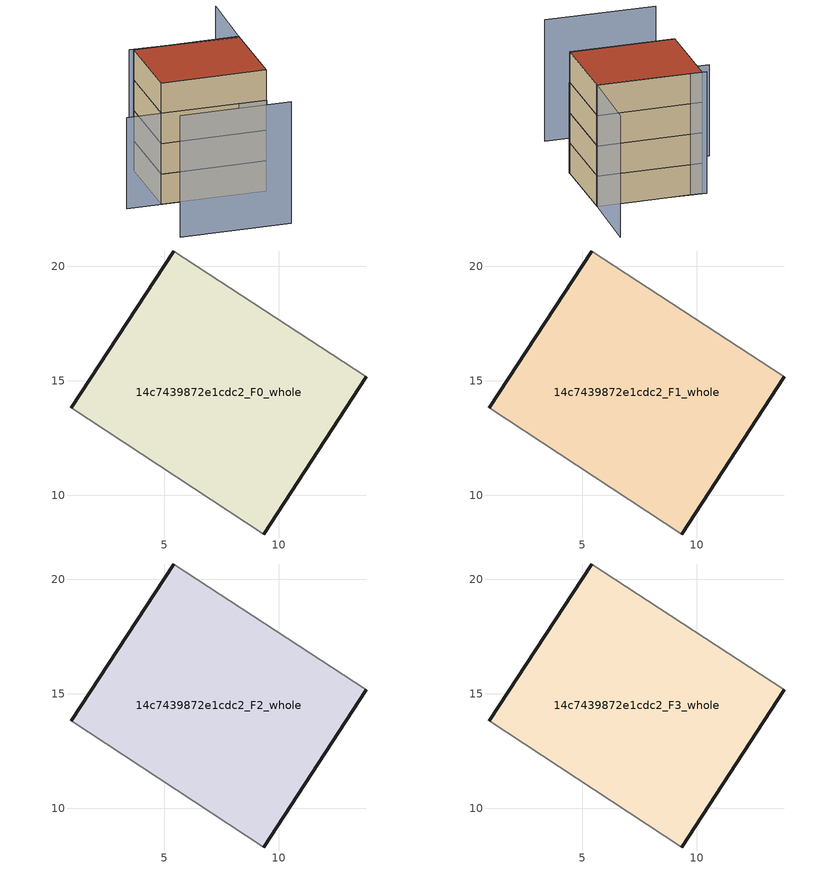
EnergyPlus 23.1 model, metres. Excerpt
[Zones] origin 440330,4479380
14c7439872e1cdc2_F0_whole
 floor ground (EU_floor_Construction): 9.34,8.31 13.82,15.17 5.42,20.66 0.93,13.81 z0
 wall outside (EU_wall_Construction): 0.93,13.81 5.42,20.66 / 13.82,15.17 9.34,8.31 z0:3
 wall adiabatic (EU_wall_Construction): 9.34,8.31 0.93,13.81 / 5.42,20.66 13.82,15.17 z0:3
14c7439872e1cdc2_F1_whole
 floor to 14c7439872e1cdc2_F0_whole (EU_floor_Construction): 9.33,8.31 13.82,15.17 5.42,20.66 0.93,13.81 z3
 wall outside (EU_wall_Construction): 0.93,13.81 5.42,20.66 / 13.82,15.17 9.34,8.31 z3:6
 wall adiabatic (EU_wall_Construction): 9.34,8.31 0.93,13.81 / 5.42,20.66 13.82,15.17 z3:6
14c7439872e1cdc2_F2_whole
 floor to 14c7439872e1cdc2_F1_whole (EU_floor_Construction): 9.33,8.31 13.82,15.17 5.42,20.66 0.93,13.81 z6
 wall outside (EU_wall_Construction): 0.93,13.81 5.42,20.66 / 13.82,15.17 9.34,8.31 z6:9
 wall adiabatic (EU_wall_Construction): 9.34,8.31 0.93,13.81 / 5.42,20.66 13.82,15.17 z6:9
14c7439872e1cdc2_F3_whole
 floor to 14c7439872e1cdc2_F2_whole (EU_floor_Construction): 9.33,8.31 13.82,15.17 5.42,20.66 0.93,13.81 z9
 wall outside (EU_wall_Construction): 0.93,13.81 5.42,20.66 / 13.82,15.17 9.34,8.31 z9:12
 wall adiabatic (EU_wall_Construction): 9.34,8.31 0.93,13.81 / 5.42,20.66 13.82,15.17 z9:12
 roof outside (EU_roof_Construction): 13.82,15.17 9.34,8.31 0.93,13.81 5.42,20.66 z12
shading: -1.8,15.66 9.37,8.27 z0:9; -3.86,7.7 5,1.87 / 17.98,21.2 13.69,14.99 / 13.69,14.99 5.11,20.91 z0:12
[Building]
EU S2 Campaign: North Axis=0; Terrain=City; Solar Distribution=FullExterior
[Site:Location]
Madrid: Latitude=40.5; Longitude=-3.5; Time Zone=1; Elevation=609
[SizingPeriod:WeatherFileDays]
AnnualSizingPeriod: Begin Month=1; Begin Day of Month=1; End Month=12; End Day of Month=31; Day of Week for Start Day=Monday; Use Weather File Daylight Saving Period=No; Use Weather File Rain and Snow Indicators=No
[MATERIAL]
EU_InternalMass_Material: Roughness=MediumRough; Thickness=0.1; Conductivity=1; Density=1800; Specific Heat=900; Thermal Absorptance=0.9; Solar Absorptance=0.7; Visible Absorptance=0.7
[MATERIAL:NOMASS] Roughness=MediumRough; Thermal Absorptance=0.9; Solar Absorptance=0.7; Visible Absorptance=0.7
Name | Thermal Resistance
EU_wall_NoMass | 1.60022
EU_roof_NoMass | 1.57597
EU_floor_NoMass | 0.470652
[CONSTRUCTION]
EU_wall_Construction: EU_wall_NoMass
EU_roof_Construction: EU_roof_NoMass
EU_floor_Construction: EU_floor_NoMass
EU_InternalMass_Construction: EU_InternalMass_Material
[ZONE] Type=1; Multiplier=1; Ceiling Height=autocalculate; Volume=246.652; Floor Area=autocalculate; Part of Total Floor Area=Yes
14c7439872e1cdc2_F0_whole; 14c7439872e1cdc2_F1_whole; 14c7439872e1cdc2_F2_whole; 14c7439872e1cdc2_F3_whole
[INTERNALMASS] Construction=EU_InternalMass_Construction; Surface Area=82.2173
Name | Zone or ZoneList
14c7439872e1cdc2_F0_whole_EU_InternalMass | 14c7439872e1cdc2_F0_whole
14c7439872e1cdc2_F1_whole_EU_InternalMass | 14c7439872e1cdc2_F1_whole
14c7439872e1cdc2_F2_whole_EU_InternalMass | 14c7439872e1cdc2_F2_whole
14c7439872e1cdc2_F3_whole_EU_InternalMass | 14c7439872e1cdc2_F3_whole
[OTHEREQUIPMENT] Fuel Type=Electricity; Design Level Calculation Method=Watts/Area; Power per Zone Floor Area=1; Fraction Latent=0; Fraction Radiant=0; Fraction Lost=0; Carbon Dioxide Generation Rate=0; EndUse Subcategory=EU_Step8_InternalGains
Name | Zone or ZoneList or Space or SpaceList | Schedule
EU_Step8_InternalGain_14c7439872e1cdc2_F0_whole_f000 | 14c7439872e1cdc2_F0_whole | EU_Step8_GainSchedule_14c7439872e1cdc2_F0_whole_f000
EU_Step8_InternalGain_14c7439872e1cdc2_F1_whole_f000 | 14c7439872e1cdc2_F1_whole | EU_Step8_GainSchedule_14c7439872e1cdc2_F1_whole_f000
EU_Step8_InternalGain_14c7439872e1cdc2_F2_whole_f000 | 14c7439872e1cdc2_F2_whole | EU_Step8_GainSchedule_14c7439872e1cdc2_F2_whole_f000
EU_Step8_InternalGain_14c7439872e1cdc2_F3_whole_f000 | 14c7439872e1cdc2_F3_whole | EU_Step8_GainSchedule_14c7439872e1cdc2_F3_whole_f000
[ZONEVENTILATION:DESIGNFLOWRATE] Schedule=EU_AlwaysOn; Design Flow Rate Calculation Method=AirChanges/Hour; Air Changes per Hour=0.480704; Ventilation Type=Natural; Fan Pressure Rise=0; Fan Total Efficiency=1; Constant Term Coefficient=1; Temperature Term Coefficient=0; Velocity Term Coefficient=0; Velocity Squared Term Coefficient=0; Minimum Indoor Temperature=-100; Maximum Indoor Temperature=100; Delta Temperature=-100; Minimum Outdoor Temperature=-100; Maximum Outdoor Temperature=100; Maximum Wind Speed=40
Name | Zone or ZoneList or Space or SpaceList
EU_ConstantAir_14c7439872e1cdc2_F0_whole | 14c7439872e1cdc2_F0_whole
EU_ConstantAir_14c7439872e1cdc2_F1_whole | 14c7439872e1cdc2_F1_whole
EU_ConstantAir_14c7439872e1cdc2_F2_whole | 14c7439872e1cdc2_F2_whole
EU_ConstantAir_14c7439872e1cdc2_F3_whole | 14c7439872e1cdc2_F3_whole
[HVACTEMPLATE:THERMOSTAT] Constant Heating Setpoint=20; Constant Cooling Setpoint=50
EU_HeatOnly_14c7439872e1cdc2_F0_whole; EU_HeatOnly_14c7439872e1cdc2_F1_whole; EU_HeatOnly_14c7439872e1cdc2_F2_whole; EU_HeatOnly_14c7439872e1cdc2_F3_whole
[HVACTEMPLATE:ZONE:IDEALLOADSAIRSYSTEM] System Availability Schedule=EU_AlwaysOn; Maximum Heating Supply Air Temperature=50; Minimum Cooling Supply Air Temperature=13; Maximum Heating Supply Air Humidity Ratio=0.0156; Minimum Cooling Supply Air Humidity Ratio=0.0077; Heating Limit=NoLimit; Cooling Limit=NoLimit; Heating Availability Schedule=EU_AlwaysOn; Cooling Availability Schedule=EU_CoolingOff; Dehumidification Control Type=ConstantSensibleHeatRatio; Cooling Sensible Heat Ratio=0.7; Dehumidification Setpoint=60; Humidification Control Type=None; Humidification Setpoint=30; Outdoor Air Method=None; Outdoor Air Flow Rate per Person=0.00944; Outdoor Air Flow Rate per Zone Floor Area=0; Outdoor Air Flow Rate per Zone=0; Demand Controlled Ventilation Type=None; Outdoor Air Economizer Type=NoEconomizer; Heat Recovery Type=None; Sensible Heat Recovery Effectiveness=0.7; Latent Heat Recovery Effectiveness=0.65
Name | Template Thermostat
14c7439872e1cdc2_F0_whole | EU_HeatOnly_14c7439872e1cdc2_F0_whole
14c7439872e1cdc2_F1_whole | EU_HeatOnly_14c7439872e1cdc2_F1_whole
14c7439872e1cdc2_F2_whole | EU_HeatOnly_14c7439872e1cdc2_F2_whole
14c7439872e1cdc2_F3_whole | EU_HeatOnly_14c7439872e1cdc2_F3_whole
[SIZING:ZONE] Zone Cooling Design Supply Air Temperature Input Method=SupplyAirTemperature; Zone Cooling Design Supply Air Temperature=13; Zone Heating Design Supply Air Temperature Input Method=SupplyAirTemperature; Zone Heating Design Supply Air Temperature=50; Zone Cooling Design Supply Air Humidity Ratio=0.008; Zone Heating Design Supply Air Humidity Ratio=0.008; Cooling Design Air Flow Method=DesignDay; Cooling Design Air Flow Rate=0; Cooling Minimum Air Flow per Zone Floor Area=0.000762; Cooling Minimum Air Flow=0; Cooling Minimum Air Flow Fraction=0.2; Heating Design Air Flow Method=DesignDay; Heating Design Air Flow Rate=0; Heating Maximum Air Flow per Zone Floor Area=0.002032; Heating Maximum Air Flow=0.141576; Heating Maximum Air Flow Fraction=0.3; Account for Dedicated Outdoor Air System=No; Dedicated Outdoor Air System Control Strategy=NeutralSupplyAir; Dedicated Outdoor Air Low Setpoint Temperature for Design=autosize; Dedicated Outdoor Air High Setpoint Temperature for Design=autosize; Zone Load Sizing Method=Sensible Load Only No Latent Load; Zone Latent Cooling Design Supply Air Humidity Ratio Input Method=HumidityRatioDifference; Zone Cooling Design Supply Air Humidity Ratio Difference=0.005; Zone Latent Heating Design Supply Air Humidity Ratio Input Method=HumidityRatioDifference; Zone Humidification Design Supply Air Humidity Ratio Difference=0.005
14c7439872e1cdc2_F0_whole; 14c7439872e1cdc2_F1_whole; 14c7439872e1cdc2_F2_whole; 14c7439872e1cdc2_F3_whole
[SCHEDULE:CONSTANT]
Name | Hourly Value
EU_AlwaysOn | 1
EU_CoolingOff | 0
[SCHEDULE:FILE] Column Number=1; Rows to Skip at Top=0; Number of Hours of Data=8760; Column Separator=Comma; Interpolate to Timestep=No; Minutes per Item=60; Adjust Schedule for Daylight Savings=Yes
Name | File
EU_Step8_GainSchedule_14c7439872e1cdc2_F0_whole_f000 | ../../schedules/14c7439872e1cdc2/14c7439872e1cdc2_F0_whole_f000_gain.csv
EU_Step8_GainSchedule_14c7439872e1cdc2_F1_whole_f000 | ../../schedules/14c7439872e1cdc2/14c7439872e1cdc2_F1_whole_f000_gain.csv
EU_Step8_GainSchedule_14c7439872e1cdc2_F2_whole_f000 | ../../schedules/14c7439872e1cdc2/14c7439872e1cdc2_F2_whole_f000_gain.csv
EU_Step8_GainSchedule_14c7439872e1cdc2_F3_whole_f000 | ../../schedules/14c7439872e1cdc2/14c7439872e1cdc2_F3_whole_f000_gain.csv
